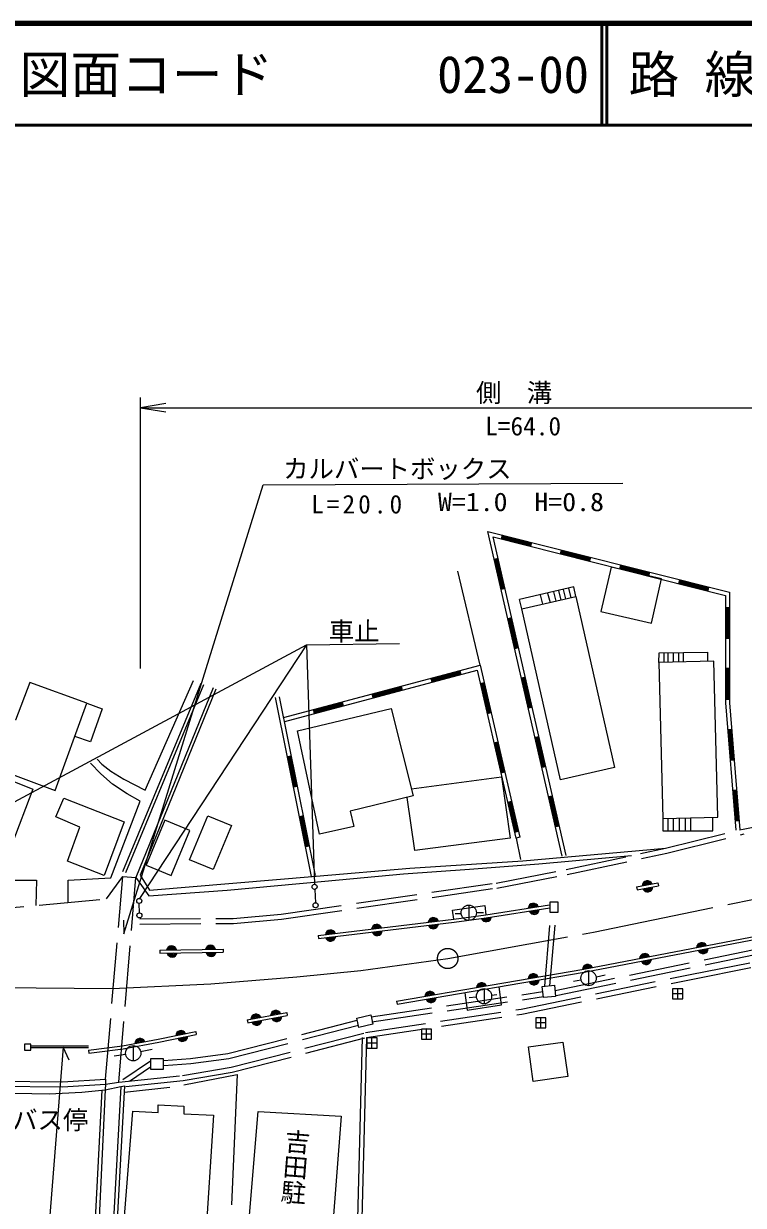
# Model space of a CAD drawing. Units: millimetres, scale not verified. Extents: x 40000 to 680000, y 20000 to 380000.
# Drawn here: x 120786 to 191692, y 263546 to 380000 of the extents above; entities that cross this region are included whole.
import ezdxf
from ezdxf.enums import TextEntityAlignment as Align

# ---------------------------------------------------------------- set-up
doc = ezdxf.new("R2010")
doc.units = ezdxf.units.MM
doc.header["$LTSCALE"] = 1000
doc.linetypes.add('CHAIN', pattern=[18.5, 12, -1.5, 3.5, -1.5])
doc.linetypes.add('DASHED', pattern=[7.5, 6, -1.5])
for name, color, linetype, lineweight in [('M-BGD', 7, 'Continuous', 13), ('M-BMK', 2, 'CHAIN', 13), ('M-STR-HTXT', 7, 'Continuous', 13), ('M-TTL', 2, 'Continuous', 140), ('M-TTL-LINE', 7, 'Continuous', 50)]:
    doc.layers.add(name, color=color, linetype=linetype, lineweight=lineweight)
doc.layers.add('M-TTL-TXT', color=7, linetype='Continuous')
doc.styles.add('ＭＳ ゴシック', font='')
doc.styles.get('ＭＳ ゴシック').set_extended_font_data('MS Gothic')

# ---------------------------------------------------------------- blocks, each defined once
blk = doc.blocks.new('open_arrow')
at = {"color": 0, "linetype": 'Continuous', "lineweight": -2}
blk.add_lwpolyline([(7.5, 1.25), (0, 0), (7.5, -1.25)], dxfattribs=at)

msp = doc.modelspace()

# ---------------------------------------------------------------- linework, layer by layer
at = {"layer": 'M-BGD'}
for p, q in [((166521, 329965), (190342, 323964)), ((173845, 297946), (166521, 329965)), ((167937, 329608), (167840, 329220)), ((167057, 329417), (189942, 323653)), ((174235, 298035), (167057, 329417)), ((167859, 329298), (170768, 328565)), ((167879, 329375), (170788, 328642)), ((167898, 329453), (170808, 328720)), ((167918, 329530), (170827, 328798)), ((170749, 328487), (170847, 328875)), ((167546, 327280), (167156, 327191)), ((168059, 324320), (167390, 327244)), ((168137, 324337), (167468, 327262)), ((173756, 328142), (173658, 327755)), ((173678, 327832), (176587, 327099)), ((173697, 327910), (176606, 327177)), ((173717, 327987), (176626, 327254)), ((173736, 328065), (176645, 327332)), ((176567, 327022), (176665, 327410)), ((167903, 324284), (167234, 327208)), ((167981, 324302), (167312, 327226)), ((179574, 326677), (179476, 326289)), ((179496, 326367), (182405, 325634)), ((179515, 326444), (182424, 325711)), ((179535, 326522), (182444, 325789)), ((179554, 326599), (182464, 325866)), ((165767, 316785), (163575, 326046)), ((182385, 325556), (182483, 325944)), ((185392, 325211), (185295, 324823)), ((185334, 324978), (188243, 324246)), ((185353, 325056), (188262, 324323)), ((185373, 325134), (188282, 324401)), ((167825, 324266), (168215, 324355)), ((172405, 323887), (172650, 322961)), ((172980, 324022), (173232, 323093)), ((173475, 324139), (173716, 323202)), ((173944, 324249), (174185, 323308)), ((174470, 324373), (174711, 323427)), ((185314, 324901), (188223, 324168)), ((188204, 324091), (188301, 324478)), ((190342, 323964), (190335, 313076)), ((169868, 322332), (169651, 323239)), ((171937, 322800), (171705, 323722)), ((189942, 323653), (189935, 313060)), ((168884, 321431), (168494, 321342)), ((169475, 318489), (168806, 321413)), ((190341, 322445), (189941, 322446)), ((190021, 322445), (190019, 319445)), ((190101, 322445), (190099, 319445)), ((190181, 322445), (190179, 319445)), ((190261, 322445), (190259, 319445)), ((169241, 318435), (168572, 321359)), ((169319, 318453), (168650, 321377)), ((169397, 318471), (168728, 321395)), ((189939, 319446), (190339, 319445)), ((169163, 318417), (169553, 318506)), ((183851, 318003), (183863, 317039)), ((184286, 317049), (184285, 318008)), ((184791, 318015), (184792, 317062)), ((185329, 317075), (185329, 318022)), ((185773, 318027), (185774, 317086)), ((146400, 311629), (165767, 316785)), ((165767, 316785), (169672, 299816)), ((146503, 311243), (165470, 316292)), ((160916, 315411), (163815, 316183)), ((160936, 315334), (163835, 316105)), ((160957, 315256), (163856, 316028)), ((160977, 315179), (163877, 315951)), ((163897, 315874), (163794, 316260)), ((165470, 316292), (169283, 299726)), ((190337, 316445), (189937, 316446)), ((190017, 316445), (190015, 313445)), ((190097, 316445), (190095, 313445)), ((190177, 316445), (190175, 313445)), ((190257, 316445), (190255, 313445)), ((130568, 296449), (138263, 315003)), ((130845, 296334), (138540, 314888)), ((139448, 314538), (131841, 295849)), ((155118, 313867), (158017, 314639)), ((155138, 313790), (158037, 314562)), ((155159, 313713), (158058, 314484)), ((158099, 314330), (157996, 314716)), ((160895, 315488), (160998, 315102)), ((166167, 315044), (165778, 314955)), ((165856, 314972), (166528, 312049)), ((165933, 314990), (166606, 312067)), ((166011, 315008), (166684, 312085)), ((166089, 315026), (166762, 312103)), ((170222, 315582), (169832, 315493)), ((170579, 312586), (169910, 315511)), ((170657, 312604), (169988, 315528)), ((170735, 312622), (170066, 315546)), ((170813, 312640), (170144, 315564)), ((139726, 314425), (132260, 296082)), ((149143, 295967), (145599, 313581)), ((149535, 296046), (145991, 313660)), ((155097, 313945), (155200, 313558)), ((155179, 313635), (158078, 314407)), ((189935, 313446), (190335, 313445)), ((149299, 312401), (149402, 312014)), ((149320, 312324), (152219, 313095)), ((149340, 312246), (152239, 313018)), ((149361, 312169), (152260, 312941)), ((149381, 312092), (152280, 312864)), ((152301, 312786), (152198, 313173)), ((166450, 312031), (166840, 312121)), ((170501, 312568), (170891, 312657)), ((189935, 313060), (190941, 300523)), ((190335, 313076), (191340, 300555)), ((190545, 310454), (190147, 310422)), ((190226, 310428), (190466, 307438)), ((190306, 310434), (190546, 307444)), ((190386, 310441), (190626, 307450)), ((190465, 310447), (190706, 307457)), ((167513, 309197), (167123, 309107)), ((167201, 309125), (167874, 306202)), ((167279, 309143), (167952, 306220)), ((167357, 309161), (168030, 306238)), ((167435, 309179), (168108, 306256)), ((171560, 309733), (171170, 309644)), ((171917, 306737), (171248, 309662)), ((171995, 306755), (171326, 309679)), ((172073, 306773), (171404, 309697)), ((172151, 306791), (171482, 309715)), ((147168, 307810), (146776, 307731)), ((147446, 304806), (146854, 307747)), ((147524, 304822), (146933, 307763)), ((147603, 304838), (147011, 307779)), ((147681, 304853), (147089, 307794)), ((190387, 307431), (190785, 307463)), ((167796, 306184), (168186, 306274)), ((171839, 306719), (172228, 306808)), ((147367, 304790), (147760, 304869)), ((191025, 304473), (190627, 304441)), ((190706, 304447), (190946, 301457)), ((190786, 304454), (191026, 301463)), ((190866, 304460), (191106, 301470)), ((190946, 304467), (191186, 301476)), ((191665, 300635), (208540, 303988)), ((168859, 303350), (168469, 303260)), ((168547, 303278), (169220, 300355)), ((168625, 303296), (169298, 300373)), ((168703, 303314), (169376, 300391)), ((168781, 303332), (169454, 300408)), ((172897, 303884), (172508, 303795)), ((173254, 300888), (172585, 303813)), ((173332, 300906), (172663, 303830)), ((173410, 300924), (172741, 303848)), ((173488, 300942), (172819, 303866)), ((148351, 301928), (147959, 301849)), ((148629, 298924), (148038, 301865)), ((148708, 298940), (148116, 301881)), ((148786, 298955), (148194, 301896)), ((148865, 298971), (148273, 301912)), ((184261, 301671), (184262, 300451)), ((184773, 301684), (184774, 300450)), ((185362, 301698), (185378, 300450)), ((185951, 301712), (185967, 300450)), ((186477, 301725), (186478, 300450)), ((173176, 300870), (173566, 300960)), ((190867, 301451), (191265, 301483)), ((169142, 300337), (169532, 300426)), ((169672, 299816), (169295, 299727)), ((169295, 299727), (169744, 297635)), ((148551, 298908), (148943, 298987)), ((130546, 295958), (131841, 295849)), ((149465, 294684), (149532, 293371)), ((181160, 294925), (183267, 295327)), ((181160, 294925), (181216, 294630)), ((181216, 294630), (183324, 295032)), ((183267, 295327), (183324, 295032)), ((132191, 292375), (132169, 293293)), ((163292, 292316), (163881, 292316)), ((164638, 293130), (164638, 291630)), ((165399, 292408), (166096, 292408)), ((166305, 292188), (172580, 293155)), ((166348, 291891), (172626, 292859)), ((149797, 290134), (163167, 291747)), ((149833, 289836), (163206, 291449)), ((163167, 291747), (166305, 292188)), ((163206, 291449), (166348, 291891)), ((149797, 290134), (149833, 289836)), ((175961, 286808), (193927, 290256)), ((176015, 286512), (193984, 289961)), ((134209, 288699), (140438, 288791)), ((134209, 288699), (134213, 288399)), ((134213, 288399), (140442, 288491)), ((140438, 288791), (140442, 288491)), ((157531, 283658), (175961, 286808)), ((157581, 283362), (176015, 286512)), ((176445, 286685), (176445, 285185)), ((174947, 285633), (175675, 285772)), ((177209, 286082), (178093, 286267)), ((166143, 284907), (166143, 283407)), ((166867, 284251), (167409, 284313)), ((184725, 284884), (184724, 283884)), ((185725, 284884), (184725, 284884)), ((185725, 284384), (184725, 284384)), ((185224, 283884), (185225, 284884)), ((185724, 283884), (185725, 284884)), ((157531, 283658), (157581, 283362)), ((164667, 284035), (165379, 284081)), ((184724, 283884), (185724, 283884)), ((142804, 281835), (146708, 282547)), ((142804, 281835), (142858, 281540)), ((142858, 281540), (146762, 282252)), ((146708, 282547), (146762, 282252)), ((171233, 282027), (171232, 281027)), ((172233, 282027), (171233, 282027)), ((171732, 281027), (171733, 282027)), ((172232, 281027), (172233, 282027)), ((134038, 279908), (137734, 280674)), ((137734, 280674), (137794, 280380)), ((160969, 280922), (159969, 280923)), ((159969, 280923), (159969, 279923)), ((160469, 279923), (160469, 280923)), ((160969, 279922), (160969, 280922)), ((171232, 281027), (172232, 281027)), ((172233, 281527), (171233, 281527)), ((130529, 279281), (134038, 279908)), ((130575, 278984), (134095, 279613)), ((134095, 279613), (137794, 280380)), ((154153, 280091), (153562, 257130)), ((154552, 280080), (153962, 257120)), ((155600, 280040), (154600, 280040)), ((154600, 280040), (154600, 279040)), ((155600, 279540), (154600, 279540)), ((155100, 279040), (155100, 280040)), ((155600, 279040), (155600, 280040)), ((160969, 280422), (159969, 280423)), ((159969, 279923), (160969, 279922)), ((127182, 278840), (130529, 279281)), ((127182, 278840), (127208, 278541)), ((127208, 278541), (130575, 278984)), ((129690, 278295), (130821, 278449)), ((131583, 279284), (131582, 277784)), ((132308, 278713), (133439, 278945)), ((154600, 279040), (155600, 279040)), ((117431, 275295), (124618, 275224)), ((117448, 275795), (124606, 275724)), ((124606, 275724), (128859, 275979)), ((124618, 275224), (128838, 275477)), ((127768, 260571), (128523, 274908)), ((128813, 274937), (128152, 260396)), ((128813, 274937), (130374, 275256)), ((128838, 275477), (130174, 275682)), ((130374, 275256), (129581, 260954)), ((129965, 260884), (130769, 275324)), ((130374, 275256), (130769, 275324)), ((130735, 274713), (135204, 275203))]:
    msp.add_line(p, q, dxfattribs=at)
at = {"layer": 'M-BGD', "linetype": 'DASHED'}
for p, q in [((184030, 298754), (191665, 300635)), ((184143, 298267), (191785, 300150)), ((174234, 296629), (184030, 298754)), ((174334, 296139), (184143, 298267)), ((128859, 275979), (130546, 295958)), ((130174, 275682), (131841, 295849)), ((167325, 295311), (174234, 296629)), ((167408, 294818), (174334, 296139)), ((146146, 292247), (167325, 295311)), ((146204, 291750), (167408, 294818)), ((172127, 285139), (172755, 292453)), ((172634, 285191), (173257, 292451)), ((132225, 291773), (141440, 291830)), ((132228, 291273), (141464, 291330)), ((141440, 291830), (146146, 292247)), ((141464, 291330), (146204, 291750)), ((173136, 284708), (195448, 289310)), ((173237, 284218), (195549, 288821)), ((186439, 286306), (197979, 288570)), ((186537, 285815), (198075, 288079)), ((169792, 282892), (186439, 286306)), ((169880, 282400), (186537, 285815)), ((155028, 282125), (171925, 284608)), ((155101, 281631), (171998, 284114)), ((154452, 280571), (169792, 282892)), ((154552, 280080), (169880, 282400)), ((140918, 278500), (153647, 281794)), ((141014, 278008), (153772, 281310)), ((141228, 277157), (154452, 280571)), ((141332, 276667), (154552, 280080)), ((121482, 279263), (127182, 279263)), ((127182, 279063), (121482, 279063)), ((137222, 278012), (140918, 278500)), ((130549, 275946), (133273, 277789)), ((131213, 275791), (133272, 277185)), ((134553, 277835), (137222, 278012)), ((134587, 277336), (137272, 277515)), ((137272, 277515), (141014, 278008)), ((130174, 275682), (136440, 276344)), ((136440, 276344), (141228, 277157)), ((136508, 275849), (141332, 276667)), ((130860, 275251), (136508, 275849))]:
    msp.add_line(p, q, dxfattribs=at)
at = {"layer": 'M-BGD'}
for points in [[(177662, 322063), (182636, 320923), (183636, 325290), (178663, 326430)], [(175203, 323539), (179012, 306700), (173677, 305493), (169868, 322332)], [(105903, 311178), (123885, 304423), (127012, 313034), (121411, 315057), (119993, 311362), (115810, 312780), (117205, 316545), (108932, 319521)], [(183374, 317027), (183749, 301659), (189161, 301791), (188786, 317159)], [(147754, 310315), (156982, 312498), (159165, 303899), (152959, 302389), (153307, 300878), (149937, 300135)], [(102581, 302389), (105813, 310941), (121697, 304547), (119628, 299109), (114120, 301109), (112957, 297972), (111098, 298716), (111284, 299134)], [(124733, 303672), (130705, 301347), (128729, 296049), (125104, 297467), (126336, 300813), (123966, 301836)], [(137140, 297594), (138939, 301932), (141267, 300967), (139469, 296629)], [(134709, 301515), (132864, 297084), (135307, 296067), (137151, 300498)], [(172626, 292453), (173453, 292453), (173453, 293434), (172626, 293434)], [(171874, 285113), (173082, 285236), (173195, 284138), (171986, 284015)], [(153598, 281991), (154977, 282332), (155203, 281417), (153824, 281076)], [(170513, 279156), (173922, 279635), (174401, 276231), (170992, 275751)], [(120882, 278840), (121482, 278840), (121482, 279440), (120882, 279440)], [(133272, 276970), (134553, 276970), (134553, 277972), (133273, 277972)]]:
    msp.add_lwpolyline(points, close=True, dxfattribs=at)
for points in [[(175203, 323539), (174975, 324492), (169651, 323239)], [(183374, 317027), (183394, 317997), (188166, 318058), (188168, 317144)], [(128034, 307524), (128475, 307013), (129381, 306338), (130660, 305548), (132751, 304455), (137529, 315267)], [(127012, 313034), (128514, 312467), (127375, 309213), (125816, 309740)], [(125179, 293400), (125179, 295583), (129386, 295814), (132281, 303391), (131000, 304088), (129554, 305059), (128382, 306067), (127383, 307129)], [(158991, 304581), (167880, 305780), (168716, 299737), (159326, 298507), (158557, 303751)], [(183749, 301659), (183745, 300451), (188687, 300450), (188684, 301779)], [(132260, 296082), (133198, 294612), (149606, 295996), (158845, 296784), (169959, 297495), (184030, 298754)], [(131841, 295849), (133114, 294044), (140823, 294612), (150445, 295482), (158219, 296213), (164703, 296665), (171536, 297187), (180674, 298026)], [(119811, 295607), (122065, 295607), (121994, 293110)], [(163167, 291747), (163044, 292638), (166215, 293092), (166305, 292188)], [(164256, 284503), (164495, 282788), (167857, 283299), (167628, 285079)], [(92731, 278861), (93438, 278732), (101185, 277042), (107832, 275785), (113595, 274839), (118104, 274652), (123302, 274537), (126509, 274707), (128813, 274937)], [(136567, 275420), (141835, 276426), (141252, 263589)], [(128859, 275979), (128838, 275477), (128813, 274937)], [(130561, 260381), (131539, 272826), (134030, 272686), (134045, 273445), (136571, 273306), (136555, 272577), (139483, 272437), (138670, 259678)], [(142853, 260200), (143901, 272785), (152059, 272331), (151185, 260879)]]:
    msp.add_lwpolyline(points, dxfattribs=at)
at = {"layer": 'M-BGD', "linetype": 'DASHED'}
msp.add_lwpolyline([(97869, 293369), (103545, 292111), (114840, 292457), (128959, 293745), (130546, 295958)], dxfattribs=at)
at = {"layer": 'M-BGD'}
for centre, radius in [((149452, 294934), 250), ((132172, 293543), 250), ((132195, 292125), 250), ((149545, 293121), 250), ((164638, 292380), 750), ((176445, 285935), 750), ((166143, 284157), 750), ((131582, 278534), 750)]:
    msp.add_circle(centre, radius, dxfattribs=at)
for centre, radius, start, end in [((182235, 295015), 512, 23.49322, 178.13245), ((182249, 294942), 512, 203.49322, 358.13245), ((182235, 295015), 410, 26.73852, 174.88716), ((182249, 294942), 410, 206.73852, 354.88716), ((182235, 295015), 308, 32.27296, 169.35271), ((182249, 294942), 308, 212.27296, 349.35271), ((182235, 295015), 205, 44.09623, 157.52945), ((182249, 294942), 205, 224.09623, 337.52945), ((171012, 292800), 512, 21.44295, 176.08218), ((171064, 292732), 512, 201.44295, 356.08218), ((171012, 292800), 410, 24.68824, 172.83688), ((171064, 292732), 410, 204.68824, 352.83688), ((171012, 292800), 308, 30.22269, 167.30243), ((171064, 292732), 308, 210.22269, 347.30243), ((171012, 292800), 205, 42.04595, 155.47917), ((171064, 292732), 205, 222.04595, 335.47917), ((155573, 290718), 512, 19.55913, 174.19836), ((161160, 291392), 512, 19.55913, 174.19836), ((161140, 291314), 512, 199.55913, 354.19836), ((161160, 291392), 410, 22.80442, 170.95306), ((161140, 291314), 410, 202.80442, 350.95306), ((161160, 291392), 308, 28.33887, 165.41861), ((161140, 291314), 308, 208.33887, 345.41861), ((161160, 291392), 205, 40.16213, 153.59535), ((161140, 291314), 205, 220.16213, 333.59535), ((166357, 292011), 512, 201.07493, 355.71417), ((166357, 292011), 410, 204.32023, 352.46887), ((166357, 292011), 308, 209.85468, 346.93442), ((166357, 292011), 205, 221.67794, 335.11116), ((151024, 290169), 512, 19.55913, 174.19836), ((151019, 290093), 512, 199.55913, 354.19836), ((151024, 290169), 410, 22.80442, 170.95306), ((151019, 290093), 410, 202.80442, 350.95306), ((151024, 290169), 308, 28.33887, 165.41861), ((151019, 290093), 308, 208.33887, 345.41861), ((151024, 290169), 205, 40.16213, 153.59535), ((151019, 290093), 205, 220.16213, 333.59535), ((155604, 290646), 512, 199.55913, 354.19836), ((155573, 290718), 410, 22.80442, 170.95306), ((155604, 290646), 410, 202.80442, 350.95306), ((155573, 290718), 308, 28.33887, 165.41861), ((155604, 290646), 308, 208.33887, 345.41861), ((155573, 290718), 205, 40.16213, 153.59535), ((155604, 290646), 205, 220.16213, 333.59535), ((135362, 288603), 512, 13.52531, 168.16454), ((135362, 288603), 410, 16.7706, 164.91924), ((135362, 288603), 308, 22.30505, 159.38479), ((135362, 288603), 205, 34.12831, 147.56153), ((139197, 288660), 512, 13.52531, 168.16454), ((139197, 288660), 410, 16.7706, 164.91924), ((139197, 288660), 308, 22.30505, 159.38479), ((139197, 288660), 205, 34.12831, 147.56153), ((187585, 288924), 512, 23.54474, 178.18397), ((187585, 288924), 410, 26.79003, 174.93867), ((187722, 288874), 512, 203.54474, 358.18397), ((187585, 288924), 308, 32.32448, 169.40423), ((187722, 288874), 410, 206.79003, 354.93867), ((187585, 288924), 205, 44.14774, 157.58096), ((187722, 288874), 308, 212.32448, 349.40423), ((135423, 288529), 512, 193.52531, 348.16454), ((135423, 288529), 410, 196.7706, 344.91924), ((135423, 288529), 308, 202.30505, 339.38479), ((135423, 288529), 205, 214.12831, 327.56153), ((139250, 288586), 512, 193.52531, 348.16454), ((139250, 288586), 410, 196.7706, 344.91924), ((139250, 288586), 308, 202.30505, 339.38479), ((139250, 288586), 205, 214.12831, 327.56153), ((181971, 287846), 512, 23.54474, 178.18397), ((181971, 287846), 410, 26.79003, 174.93867), ((182114, 287797), 512, 203.54474, 358.18397), ((181971, 287846), 308, 32.32448, 169.40423), ((182114, 287797), 410, 206.79003, 354.93867), ((181971, 287846), 205, 44.14774, 157.58096), ((182114, 287797), 308, 212.32448, 349.40423), ((182114, 287797), 205, 224.14774, 337.58096), ((187722, 288874), 205, 224.14774, 337.58096), ((176347, 286776), 512, 23.13523, 177.77446), ((176347, 286776), 410, 26.38052, 174.52916), ((176347, 286776), 308, 31.91497, 168.99472), ((176347, 286776), 205, 43.73823, 157.17145), ((165908, 284975), 512, 22.3784, 177.01763), ((165908, 284975), 410, 25.6237, 173.77234), ((170993, 285844), 512, 22.3784, 177.01763), ((170993, 285844), 410, 25.6237, 173.77234), ((171064, 285780), 512, 202.3784, 357.01763), ((170993, 285844), 308, 31.15814, 168.23789), ((171064, 285780), 410, 205.6237, 353.77234), ((171064, 285780), 308, 211.15814, 348.23789), ((170993, 285844), 205, 42.98141, 156.41463), ((171064, 285780), 205, 222.98141, 336.41463), ((160822, 284106), 512, 22.3784, 177.01763), ((160822, 284106), 410, 25.6237, 173.77234), ((160822, 284106), 308, 31.15814, 168.23789), ((160822, 284106), 205, 42.98141, 156.41463), ((165908, 284975), 308, 31.15814, 168.23789), ((165908, 284975), 205, 42.98141, 156.41463), ((160914, 284046), 512, 202.3784, 357.01763), ((160914, 284046), 410, 205.6237, 353.77234), ((160914, 284046), 308, 211.15814, 348.23789), ((160914, 284046), 205, 222.98141, 336.41463), ((143681, 281881), 512, 23.01507, 177.6543), ((143681, 281881), 410, 26.26036, 174.409), ((143681, 281881), 308, 31.79481, 168.87455), ((143681, 281881), 205, 43.61807, 157.05129), ((145633, 282237), 512, 23.01507, 177.6543), ((145633, 282237), 410, 26.26036, 174.409), ((145704, 282173), 512, 203.01507, 357.6543), ((145633, 282237), 308, 31.79481, 168.87455), ((145704, 282173), 410, 206.26036, 354.409), ((145704, 282173), 308, 211.79481, 348.87455), ((145633, 282237), 205, 43.61807, 157.05129), ((145704, 282173), 205, 223.61807, 337.05129), ((136278, 280258), 512, 24.39532, 179.03455), ((136278, 280258), 410, 27.64062, 175.78926), ((143751, 281817), 512, 203.01507, 357.6543), ((143751, 281817), 410, 206.26036, 354.409), ((143751, 281817), 308, 211.79481, 348.87455), ((143751, 281817), 205, 223.61807, 337.05129), ((132257, 279475), 512, 22.80801, 177.44724), ((132257, 279475), 410, 26.05331, 174.20195), ((132257, 279475), 308, 31.58776, 168.6675), ((132257, 279475), 205, 43.41102, 156.84424), ((136278, 280258), 308, 33.17506, 170.25481), ((136443, 280215), 512, 204.39532, 359.03455), ((136443, 280215), 410, 207.64062, 355.78926), ((136278, 280258), 205, 44.99833, 158.43155), ((136443, 280215), 308, 213.17506, 350.25481), ((136443, 280215), 205, 224.99833, 338.43155)]:
    msp.add_arc(centre, radius, start, end, dxfattribs=at)
at = {"layer": 'M-BMK'}
for points in [[(162565, 287874), (176932, 290481), (192764, 293733), (206779, 296790), (212479, 297835), (217708, 298566), (224140, 299297), (229527, 299662), (235488, 299574)], [(62470, 288179), (105434, 285571), (118198, 285024), (129545, 284917), (139219, 285386), (147691, 286064), (154018, 286691), (162565, 287874)]]:
    msp.add_lwpolyline(points, dxfattribs=at)
msp.add_circle((162565, 287874), 1000, dxfattribs=at)
at = {"layer": 'M-STR-HTXT'}
for p, q in [((132283, 316437), (132287, 343145)), ((132287, 342145), (207667, 342132)), ((148655, 318799), (132196, 293792)), ((148655, 318799), (157803, 318899))]:
    msp.add_line(p, q, dxfattribs=at)
for points in [[(130640, 291665), (130663, 290317), (144386, 334538), (179814, 334702)], [(98473, 291809), (148655, 318799), (149444, 295184)], [(125273, 277861), (124669, 279131), (123000, 258000), (104000, 258000)]]:
    msp.add_lwpolyline(points, dxfattribs=at)
at = {"layer": 'M-TTL'}
msp.add_line((680000, 380000), (40000, 380000), dxfattribs=at)
at = {"layer": 'M-TTL-LINE'}
for p, q in [((177750, 380000), (177750, 370000)), ((178250, 380000), (178250, 370000)), ((40000, 370000), (680000, 370000))]:
    msp.add_line(p, q, dxfattribs=at)

# ---------------------------------------------------------------- block references
at = {"layer": 'M-STR-HTXT', "xscale": 333, "yscale": 333}
msp.add_blockref('open_arrow', (132287, 342145), dxfattribs=at)

# ---------------------------------------------------------------- texts
at = {"layer": 'M-BGD', "style": 'ＭＳ ゴシック'}
for s, rotation, p in [('東行庵入口バス停', 359.99, (107149, 271971)), ('吉', 355.45, (146528, 269878)), ('田', 355.45, (146330, 267386)), ('駐', 355.45, (146132, 264893))]:
    msp.add_text(s, height=1833, rotation=rotation, dxfattribs=at).set_placement(p, align=Align.MIDDLE_LEFT)
at = {"layer": 'M-STR-HTXT', "style": 'ＭＳ ゴシック'}
for s, p in [('側\u3000溝', (165355, 343627)), ('カルバートボックス', (146354, 336131)), ('車止', (150851, 320130))]:
    msp.add_text(s, height=1833, rotation=359.99, dxfattribs=at).set_placement(p, align=Align.MIDDLE_LEFT)
msp.add_text('L=64.0', height=1833, rotation=359.99, dxfattribs=at).set_placement((169996, 338870), align=Align.BOTTOM_CENTER)
at = {"layer": 'M-STR-HTXT', "style": 'ＭＳ ゴシック', "width": 1.1}
for s, p in [('W=1.0', (161603, 332878)), ('H=0.8', (171103, 332876))]:
    msp.add_text(s, height=1833, rotation=359.99, dxfattribs=at).set_placement(p, align=Align.MIDDLE_LEFT)
at = {"layer": 'M-STR-HTXT', "insert": (149103, 332630), "char_height": 1833, "attachment_point": 4, "rotation": 359.99, "style": 'ＭＳ ゴシック'}
msp.add_mtext('\\T1.24;L=20.0', dxfattribs=at)
at = {"layer": 'M-TTL-TXT', "style": 'ＭＳ ゴシック'}
for s, p in [('路 線 名', (180380, 375000)), ('図面コード', (120380, 375000)), ('023-00', (161521, 375000))]:
    msp.add_text(s, height=3666, dxfattribs=at).set_placement(p, align=Align.MIDDLE_LEFT)

doc.saveas('drawing.dxf')
